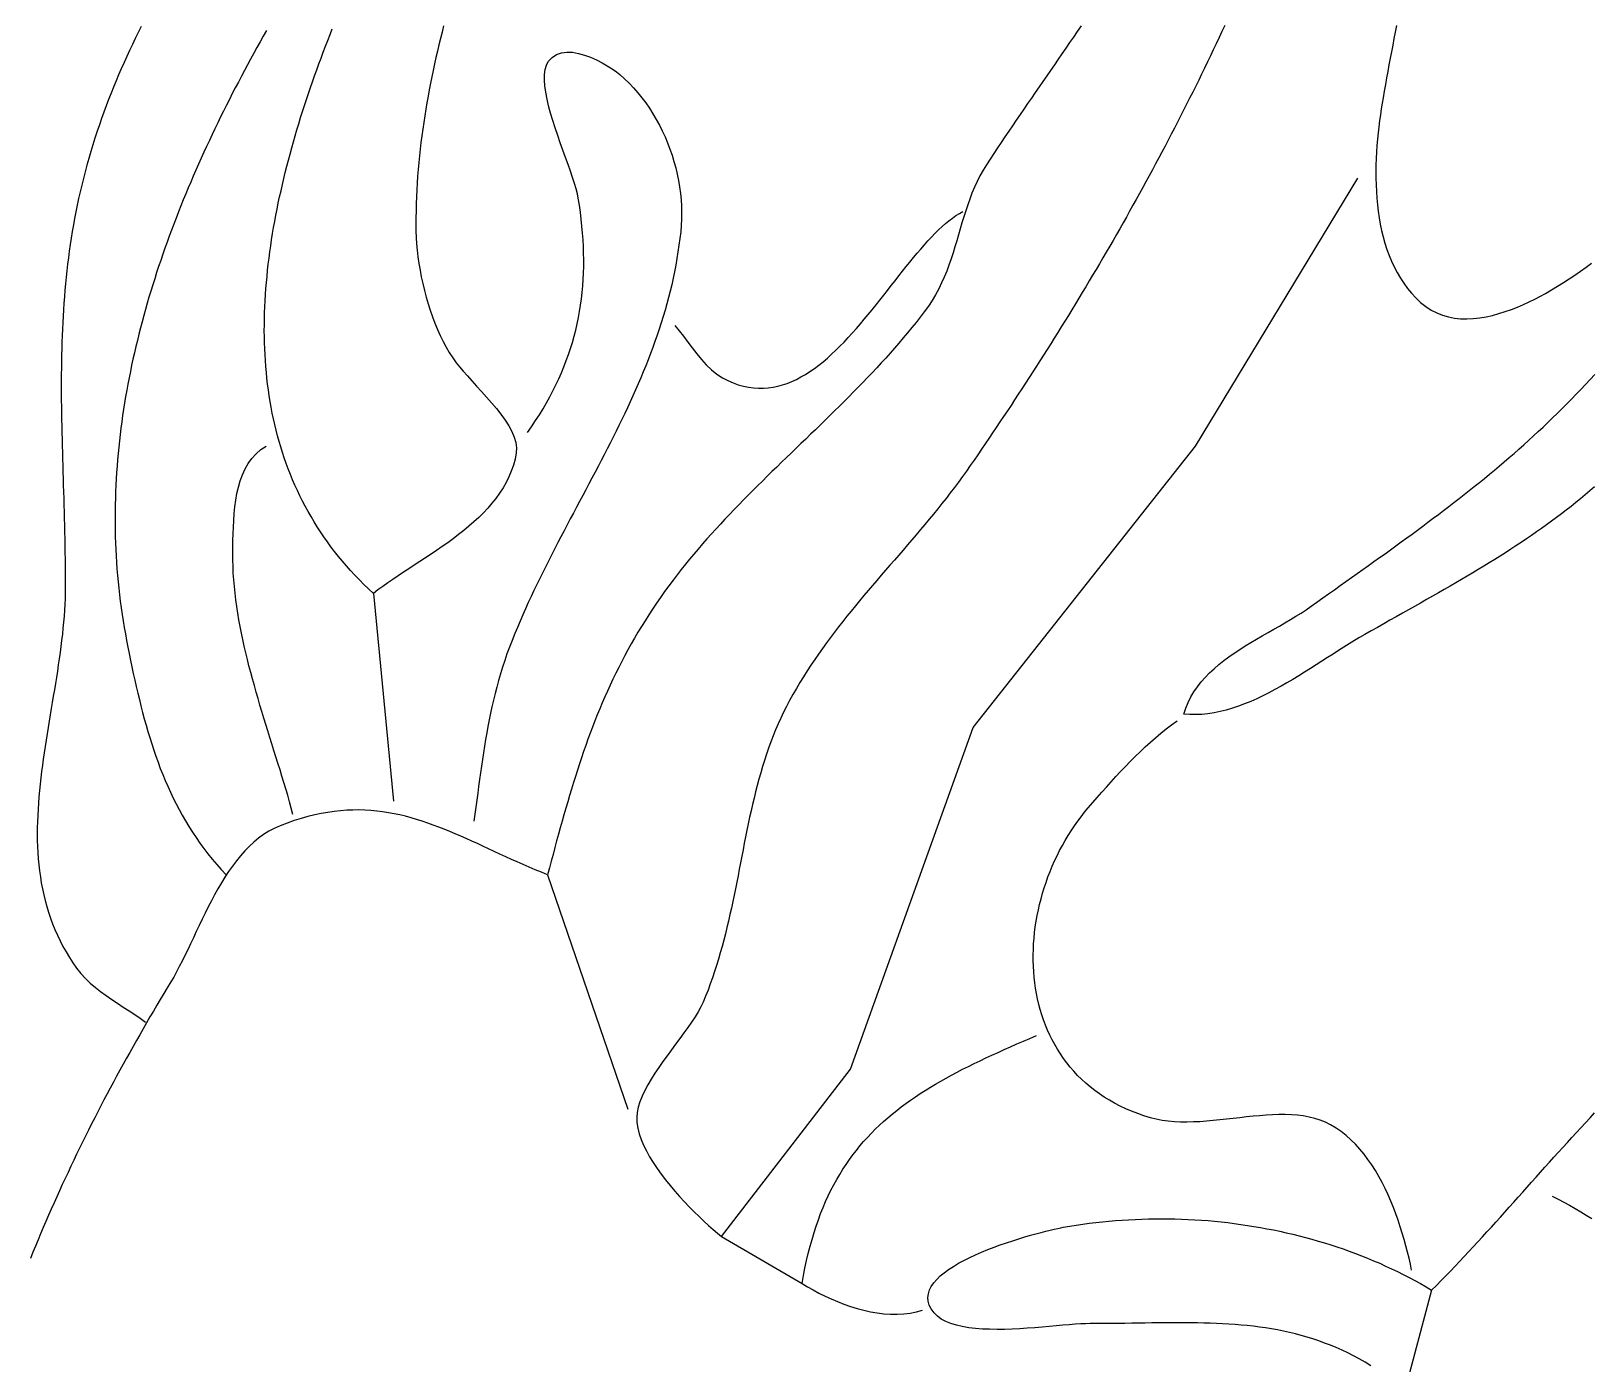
# Model space of a CAD drawing. Header units: millimetres. Extents: x 38 to 1443, y 33 to 1224.
# Drawn here: x 336.4 to 569.3, y 522.2 to 721.1 of the extents above; entities that cross this region are included whole.
import ezdxf

# ---------------------------------------------------------------- set-up
doc = ezdxf.new("R2010")
doc.units = ezdxf.units.MM
doc.layers.add('0_0_0', color=3, linetype='Continuous')

msp = doc.modelspace()

# ---------------------------------------------------------------- linework, layer by layer
at = {"layer": '0_0_0'}
for points in [[(493.18, 721.91), (492.61, 721.08), (492.04, 720.25), (491.47, 719.42), (490.9, 718.59), (490.33, 717.76), (489.76, 716.94), (489.19, 716.11), (488.62, 715.28), (488.05, 714.45), (487.48, 713.63), (486.91, 712.8), (486.34, 711.97), (485.77, 711.15), (485.2, 710.32), (484.63, 709.49), (484.07, 708.67), (483.5, 707.84), (482.94, 707.01), (482.38, 706.18), (481.82, 705.36), (481.27, 704.53), (480.71, 703.7), (480.16, 702.87), (479.61, 702.03), (479.07, 701.2), (478.55, 700.37), (478.08, 699.53), (477.65, 698.68), (477.26, 697.82), (476.89, 696.95), (476.56, 696.07), (476.25, 695.19), (475.95, 694.31), (475.67, 693.41), (475.4, 692.52), (475.14, 691.62), (474.88, 690.72), (474.62, 689.82), (474.35, 688.92), (474.07, 688.02), (473.77, 687.12), (473.46, 686.22), (473.12, 685.32), (472.76, 684.43), (472.36, 683.55), (471.93, 682.66), (471.46, 681.79), (470.94, 680.92), (470.38, 680.07), (469.76, 679.22), (469.15, 678.43), (468.54, 677.65), (467.91, 676.87), (467.28, 676.1), (466.64, 675.34), (465.99, 674.58), (465.34, 673.83), (464.68, 673.08), (464.02, 672.34), (463.34, 671.6), (462.67, 670.87), (461.98, 670.14), (461.3, 669.42), (460.6, 668.7), (459.91, 667.98), (459.21, 667.27), (458.51, 666.56), (457.8, 665.85), (457.09, 665.14), (456.38, 664.44), (455.66, 663.74), (454.95, 663.04), (454.23, 662.34), (453.51, 661.64), (452.79, 660.95), (452.07, 660.25), (451.35, 659.56), (450.62, 658.86), (449.9, 658.16), (449.18, 657.47), (448.46, 656.77), (447.74, 656.07), (447.03, 655.38), (446.31, 654.68), (445.6, 653.97), (444.89, 653.27), (444.18, 652.57), (443.47, 651.86), (442.77, 651.15), (442.08, 650.43), (441.38, 649.72), (440.69, 649), (440.01, 648.27), (439.33, 647.54), (438.65, 646.81), (437.99, 646.07), (437.32, 645.33), (436.67, 644.59), (436.02, 643.83), (435.37, 643.08), (434.74, 642.31), (434.11, 641.55), (433.49, 640.77), (432.88, 639.99), (432.27, 639.2), (431.63, 638.33), (431, 637.47), (430.38, 636.6), (429.78, 635.74), (429.2, 634.87), (428.63, 634), (428.08, 633.13), (427.54, 632.27), (427.02, 631.4), (426.51, 630.53), (426.01, 629.66), (425.53, 628.78), (425.06, 627.91), (424.6, 627.03), (424.15, 626.16), (423.71, 625.28), (423.29, 624.4), (422.87, 623.51), (422.47, 622.63), (422.08, 621.74), (421.69, 620.85), (421.32, 619.95), (420.95, 619.06), (420.59, 618.16), (420.24, 617.25), (419.9, 616.35), (419.56, 615.44), (419.24, 614.52), (418.91, 613.6), (418.6, 612.68), (418.29, 611.75), (417.98, 610.82), (417.68, 609.89), (417.39, 608.95), (417.1, 608), (416.81, 607.05), (416.53, 606.1), (416.25, 605.14), (415.97, 604.17), (415.69, 603.2), (415.42, 602.22), (415.15, 601.24), (414.88, 600.25), (414.6, 599.25), (414.34, 598.25), (414.07, 597.24), (413.8, 596.22), (413.52, 595.2), (412.6, 595.57), (411.69, 595.95), (410.79, 596.33), (409.89, 596.72), (409.01, 597.11), (408.14, 597.5), (407.28, 597.9), (406.42, 598.29), (405.57, 598.68), (404.72, 599.08), (403.88, 599.47), (403.05, 599.85), (402.22, 600.23), (401.39, 600.6), (400.57, 600.97), (399.74, 601.32), (398.92, 601.67), (398.1, 602), (397.28, 602.32), (396.46, 602.63), (395.64, 602.92), (394.81, 603.2), (393.98, 603.46), (393.15, 603.7), (392.31, 603.93), (391.47, 604.13), (390.62, 604.31), (389.77, 604.46), (388.9, 604.6), (388.04, 604.71), (387.16, 604.79), (386.27, 604.84), (385.37, 604.87), (384.47, 604.86), (383.55, 604.82), (382.62, 604.76), (381.67, 604.65), (380.71, 604.52), (379.74, 604.35), (378.76, 604.14), (377.75, 603.89), (376.74, 603.61), (375.7, 603.28), (374.65, 602.91), (373.58, 602.5), (372.73, 602.13), (371.92, 601.69), (371.14, 601.21), (370.39, 600.66), (369.68, 600.07), (368.98, 599.44), (368.32, 598.76), (367.68, 598.04), (367.07, 597.29), (366.48, 596.51), (365.91, 595.7), (365.36, 594.86), (364.83, 594), (364.31, 593.12), (363.81, 592.23), (363.33, 591.32), (362.86, 590.4), (362.4, 589.48), (361.95, 588.56), (361.51, 587.64), (361.07, 586.72), (360.65, 585.81), (360.22, 584.91), (359.8, 584.02), (359.39, 583.16), (358.97, 582.31), (358.55, 581.49), (358.13, 580.69), (357.71, 579.93), (357.28, 579.2), (356.75, 578.33), (356.23, 577.46), (355.7, 576.59), (355.18, 575.72), (354.67, 574.84), (354.16, 573.97), (353.65, 573.09), (353.14, 572.21), (352.64, 571.33), (352.14, 570.45), (351.64, 569.57), (351.14, 568.69), (350.65, 567.81), (350.16, 566.92), (349.68, 566.04), (349.19, 565.15), (348.72, 564.26), (348.24, 563.37), (347.77, 562.48), (347.3, 561.59), (346.83, 560.69), (346.37, 559.8), (345.91, 558.9), (345.45, 558), (345, 557.1), (344.55, 556.2), (344.1, 555.3), (343.66, 554.4), (343.22, 553.49), (342.79, 552.59), (342.35, 551.68), (341.93, 550.77), (341.5, 549.87), (341.08, 548.95), (340.66, 548.04), (340.25, 547.13), (339.84, 546.21), (339.43, 545.3), (339.03, 544.38), (338.63, 543.46), (338.23, 542.54), (337.84, 541.62), (337.45, 540.7), (337.07, 539.77), (336.69, 538.85), (336.31, 537.92)], [(398.01, 721.93), (397.77, 720.99), (397.53, 720.04), (397.3, 719.09), (397.08, 718.14), (396.86, 717.19), (396.65, 716.23), (396.44, 715.28), (396.24, 714.32), (396.04, 713.35), (395.86, 712.39), (395.68, 711.42), (395.5, 710.44), (395.34, 709.47), (395.18, 708.49), (395.03, 707.5), (394.88, 706.51), (394.75, 705.52), (394.62, 704.52), (394.51, 703.52), (394.4, 702.52), (394.3, 701.51), (394.21, 700.5), (394.13, 699.48), (394.06, 698.45), (394, 697.42), (393.95, 696.39), (393.91, 695.35), (393.89, 694.31), (393.87, 693.26), (393.86, 692.2), (393.88, 691.29), (393.92, 690.35), (393.98, 689.4), (394.07, 688.43), (394.18, 687.45), (394.32, 686.45), (394.49, 685.45), (394.68, 684.44), (394.89, 683.44), (395.13, 682.43), (395.4, 681.43), (395.69, 680.44), (396, 679.46), (396.34, 678.49), (396.7, 677.54), (397.08, 676.61), (397.49, 675.7), (397.93, 674.82), (398.38, 673.97), (398.86, 673.15), (399.37, 672.37), (399.89, 671.63), (400.37, 671.03), (400.92, 670.37), (401.55, 669.68), (402.23, 668.93), (402.94, 668.16), (403.68, 667.35), (404.43, 666.52), (405.17, 665.67), (405.88, 664.81), (406.56, 663.95), (407.18, 663.08), (407.72, 662.22), (408.18, 661.36), (408.54, 660.53), (408.79, 659.72), (408.89, 658.93), (408.85, 658.18), (408.67, 657.24), (408.42, 656.33), (408.11, 655.44), (407.75, 654.58), (407.34, 653.75), (406.88, 652.94), (406.37, 652.15), (405.82, 651.39), (405.23, 650.65), (404.6, 649.93), (403.94, 649.22), (403.25, 648.54), (402.53, 647.87), (401.79, 647.22), (401.02, 646.59), (400.24, 645.97), (399.44, 645.36), (398.62, 644.77), (397.8, 644.19), (396.97, 643.61), (396.13, 643.05), (395.29, 642.5), (394.46, 641.95), (393.63, 641.41), (392.81, 640.88), (392, 640.35), (391.2, 639.82), (390.42, 639.29), (389.66, 638.77), (388.92, 638.25), (388.21, 637.73), (387.52, 637.2), (386.81, 637.87), (386.11, 638.54), (385.43, 639.22), (384.77, 639.91), (384.13, 640.6), (383.51, 641.3), (382.9, 642.01), (382.31, 642.72), (381.74, 643.44), (381.18, 644.17), (380.65, 644.9), (380.12, 645.64), (379.62, 646.39), (379.13, 647.14), (378.66, 647.9), (378.21, 648.66), (377.77, 649.43), (377.34, 650.21), (376.94, 650.99), (376.54, 651.77), (376.17, 652.56), (375.81, 653.36), (375.46, 654.16), (375.13, 654.97), (374.81, 655.78), (374.51, 656.59), (374.22, 657.42), (373.95, 658.24), (373.69, 659.07), (373.45, 659.9), (373.21, 660.74), (373, 661.58), (372.79, 662.43), (372.6, 663.28), (372.43, 664.13), (372.26, 664.99), (372.11, 665.85), (371.97, 666.71), (371.85, 667.58), (371.73, 668.45), (371.63, 669.32), (371.54, 670.2), (371.46, 671.08), (371.4, 671.96), (371.35, 672.84), (371.3, 673.73), (371.27, 674.62), (371.25, 675.51), (371.24, 676.4), (371.25, 677.3), (371.26, 678.2), (371.28, 679.1), (371.32, 680), (371.36, 680.9), (371.42, 681.81), (371.48, 682.71), (371.55, 683.62), (371.64, 684.53), (371.73, 685.44), (371.83, 686.35), (371.94, 687.26), (372.06, 688.17), (372.19, 689.08), (372.33, 690), (372.48, 690.91), (372.63, 691.83), (372.79, 692.74), (372.97, 693.66), (373.14, 694.57), (373.33, 695.48), (373.52, 696.4), (373.73, 697.31), (373.93, 698.23), (374.15, 699.14), (374.37, 700.05), (374.6, 700.96), (374.84, 701.88), (375.08, 702.79), (375.33, 703.69), (375.59, 704.6), (375.85, 705.51), (376.11, 706.41), (376.39, 707.32), (376.66, 708.22), (376.95, 709.12), (377.23, 710.02), (377.53, 710.91), (377.83, 711.81), (378.13, 712.7), (378.44, 713.59), (378.75, 714.48), (379.07, 715.36), (379.39, 716.24), (379.71, 717.12), (380.04, 718), (380.37, 718.87), (380.71, 719.74), (381.05, 720.61), (381.39, 721.48)], [(514.62, 721.98), (514.2, 721.07), (513.78, 720.16), (513.35, 719.25), (512.92, 718.35), (512.49, 717.44), (512.05, 716.54), (511.62, 715.63), (511.18, 714.73), (510.74, 713.83), (510.29, 712.93), (509.84, 712.03), (509.39, 711.13), (508.94, 710.23), (508.49, 709.33), (508.03, 708.44), (507.57, 707.54), (507.11, 706.65), (506.65, 705.76), (506.18, 704.87), (505.72, 703.98), (505.25, 703.09), (504.78, 702.2), (504.3, 701.31), (503.82, 700.43), (503.35, 699.54), (502.87, 698.66), (502.38, 697.78), (501.9, 696.9), (501.41, 696.02), (500.92, 695.14), (500.43, 694.26), (499.94, 693.38), (499.44, 692.51), (498.95, 691.64), (498.45, 690.76), (497.95, 689.89), (497.45, 689.02), (496.94, 688.16), (496.44, 687.29), (495.93, 686.42), (495.42, 685.56), (494.91, 684.7), (494.39, 683.84), (493.88, 682.98), (493.36, 682.12), (492.85, 681.26), (492.33, 680.41), (491.8, 679.55), (491.28, 678.7), (490.76, 677.85), (490.23, 677), (489.7, 676.15), (489.17, 675.31), (488.64, 674.46), (488.11, 673.62), (487.58, 672.78), (487.04, 671.94), (486.51, 671.1), (485.97, 670.26), (485.43, 669.43), (484.89, 668.59), (484.35, 667.76), (483.81, 666.93), (483.26, 666.1), (482.72, 665.27), (482.17, 664.45), (481.62, 663.62), (481.07, 662.8), (480.52, 661.98), (479.97, 661.16), (479.42, 660.35), (478.87, 659.53), (478.31, 658.72), (477.76, 657.91), (477.2, 657.1), (476.64, 656.29), (476.06, 655.45), (475.47, 654.63), (474.86, 653.81), (474.26, 652.99), (473.64, 652.19), (473.03, 651.39), (472.4, 650.6), (471.77, 649.81), (471.14, 649.03), (470.5, 648.26), (469.86, 647.49), (469.21, 646.72), (468.57, 645.96), (467.92, 645.19), (467.27, 644.44), (466.61, 643.68), (465.96, 642.92), (465.31, 642.17), (464.65, 641.41), (464, 640.66), (463.35, 639.9), (462.7, 639.15), (462.05, 638.39), (461.4, 637.63), (460.76, 636.87), (460.12, 636.1), (459.48, 635.33), (458.85, 634.56), (458.22, 633.78), (457.6, 632.99), (456.98, 632.2), (456.37, 631.41), (455.76, 630.61), (455.17, 629.8), (454.57, 628.98), (453.99, 628.15), (453.42, 627.32), (452.85, 626.48), (452.29, 625.63), (451.74, 624.76), (451.2, 623.89), (450.68, 623.01), (450.16, 622.11), (449.65, 621.2), (449.2, 620.34), (448.76, 619.48), (448.34, 618.6), (447.95, 617.72), (447.57, 616.83), (447.21, 615.94), (446.86, 615.03), (446.53, 614.12), (446.22, 613.21), (445.92, 612.28), (445.63, 611.36), (445.35, 610.42), (445.09, 609.49), (444.84, 608.54), (444.59, 607.6), (444.36, 606.65), (444.13, 605.69), (443.91, 604.74), (443.7, 603.78), (443.5, 602.81), (443.3, 601.85), (443.1, 600.88), (442.9, 599.91), (442.71, 598.94), (442.52, 597.97), (442.33, 597), (442.15, 596.03), (441.96, 595.06), (441.76, 594.09), (441.57, 593.12), (441.37, 592.15), (441.17, 591.19), (440.97, 590.22), (440.76, 589.26), (440.54, 588.3), (440.31, 587.34), (440.08, 586.39), (439.84, 585.44), (439.58, 584.49), (439.32, 583.55), (439.05, 582.61), (438.76, 581.68), (438.46, 580.75), (438.15, 579.83), (437.82, 578.91), (437.48, 578), (437.12, 577.1), (436.74, 576.2), (436.4, 575.5), (436, 574.76), (435.54, 574), (435.03, 573.22), (434.48, 572.42), (433.89, 571.6), (433.28, 570.76), (432.65, 569.91), (432.01, 569.05), (431.38, 568.19), (430.75, 567.32), (430.14, 566.44), (429.56, 565.57), (429.01, 564.7), (428.5, 563.84), (428.04, 562.99), (427.65, 562.15), (427.32, 561.32), (427.07, 560.51), (426.91, 559.72), (426.84, 558.95), (426.87, 558.2), (427, 557.38), (427.22, 556.55), (427.51, 555.7), (427.86, 554.84), (428.29, 553.98), (428.76, 553.11), (429.29, 552.24), (429.87, 551.37), (430.48, 550.51), (431.13, 549.65), (431.81, 548.81), (432.51, 547.98), (433.22, 547.17), (433.95, 546.38), (434.69, 545.62), (435.42, 544.88), (436.15, 544.17), (436.87, 543.5), (437.57, 542.86), (438.25, 542.26), (438.91, 541.71), (439.52, 541.2), (458.73, 566.2), (477.08, 617.16), (510.24, 659.2), (534.52, 699.2)], [(540.28, 721.98), (540.09, 721), (539.89, 720.02), (539.7, 719.04), (539.52, 718.06), (539.33, 717.08), (539.15, 716.1), (538.96, 715.12), (538.79, 714.14), (538.61, 713.16), (538.44, 712.18), (538.26, 711.2), (538.13, 710.38), (537.99, 709.53), (537.86, 708.66), (537.74, 707.77), (537.63, 706.86), (537.53, 705.94), (537.44, 705), (537.36, 704.05), (537.29, 703.09), (537.24, 702.12), (537.21, 701.14), (537.19, 700.16), (537.2, 699.17), (537.22, 698.18), (537.27, 697.19), (537.33, 696.21), (537.42, 695.22), (537.54, 694.24), (537.68, 693.27), (537.85, 692.3), (538.05, 691.35), (538.28, 690.41), (538.54, 689.48), (538.84, 688.56), (539.17, 687.66), (539.53, 686.79), (539.93, 685.93), (540.37, 685.09), (540.85, 684.28), (541.36, 683.49), (541.92, 682.73), (542.53, 682), (543.17, 681.3), (543.87, 680.63), (544.63, 680.01), (545.44, 679.49), (546.27, 679.06), (547.13, 678.72), (548.02, 678.47), (548.93, 678.31), (549.85, 678.21), (550.79, 678.19), (551.74, 678.24), (552.7, 678.34), (553.65, 678.5), (554.61, 678.71), (555.56, 678.97), (556.5, 679.26), (557.43, 679.59), (558.34, 679.94), (559.23, 680.33), (560.1, 680.73), (560.94, 681.14), (561.75, 681.56), (562.52, 681.99), (563.43, 682.51), (564.33, 683.04), (565.21, 683.59), (566.07, 684.15), (566.92, 684.72), (567.76, 685.3), (568.58, 685.89), (569.39, 686.49)], [(352.84, 721.82), (352.4, 720.93), (351.97, 720.04), (351.54, 719.15), (351.11, 718.25), (350.7, 717.35), (350.29, 716.44), (349.89, 715.53), (349.49, 714.62), (349.1, 713.7), (348.72, 712.78), (348.35, 711.85), (347.99, 710.92), (347.63, 709.99), (347.28, 709.05), (346.94, 708.1), (346.61, 707.15), (346.28, 706.2), (345.95, 705.18), (345.63, 704.17), (345.32, 703.15), (345.03, 702.14), (344.74, 701.14), (344.47, 700.13), (344.22, 699.13), (343.97, 698.13), (343.74, 697.14), (343.52, 696.15), (343.31, 695.16), (343.11, 694.17), (342.92, 693.18), (342.74, 692.2), (342.57, 691.22), (342.41, 690.24), (342.26, 689.26), (342.12, 688.28), (341.99, 687.31), (341.87, 686.33), (341.76, 685.36), (341.66, 684.39), (341.56, 683.42), (341.47, 682.45), (341.39, 681.48), (341.32, 680.52), (341.25, 679.55), (341.19, 678.58), (341.14, 677.62), (341.09, 676.65), (341.05, 675.69), (341.02, 674.73), (340.99, 673.76), (340.97, 672.8), (340.95, 671.83), (340.94, 670.87), (340.93, 669.9), (340.92, 668.94), (340.92, 667.97), (340.93, 667.01), (340.93, 666.04), (340.94, 665.07), (340.96, 664.1), (340.97, 663.13), (340.99, 662.16), (341.01, 661.19), (341.04, 660.21), (341.06, 659.23), (341.09, 658.26), (341.11, 657.28), (341.14, 656.3), (341.17, 655.31), (341.2, 654.33), (341.23, 653.34), (341.26, 652.35), (341.29, 651.36), (341.32, 650.37), (341.35, 649.37), (341.37, 648.37), (341.4, 647.37), (341.42, 646.36), (341.44, 645.35), (341.46, 644.34), (341.48, 643.33), (341.5, 642.31), (341.51, 641.29), (341.52, 640.26), (341.52, 639.23), (341.52, 638.2), (341.52, 637.33), (341.49, 636.45), (341.46, 635.57), (341.41, 634.69), (341.34, 633.8), (341.27, 632.9), (341.18, 632), (341.09, 631.1), (340.98, 630.19), (340.87, 629.28), (340.74, 628.36), (340.61, 627.44), (340.48, 626.52), (340.34, 625.6), (340.19, 624.67), (340.04, 623.74), (339.89, 622.81), (339.73, 621.88), (339.58, 620.94), (339.42, 620), (339.26, 619.07), (339.11, 618.13), (338.95, 617.19), (338.8, 616.24), (338.65, 615.3), (338.51, 614.36), (338.37, 613.42), (338.23, 612.48), (338.1, 611.54), (337.98, 610.6), (337.87, 609.66), (337.76, 608.72), (337.67, 607.78), (337.59, 606.84), (337.51, 605.91), (337.45, 604.97), (337.4, 604.04), (337.37, 603.12), (337.35, 602.19), (337.34, 601.27), (337.35, 600.34), (337.38, 599.43), (337.43, 598.51), (337.49, 597.6), (337.57, 596.7), (337.67, 595.79), (337.8, 594.89), (337.94, 594), (338.11, 593.11), (338.3, 592.22), (338.51, 591.34), (338.75, 590.47), (339.01, 589.6), (339.3, 588.74), (339.62, 587.88), (339.96, 587.03), (340.34, 586.18), (340.74, 585.34), (341.17, 584.51), (341.64, 583.69), (342.13, 582.87), (342.66, 582.06), (343.22, 581.26), (343.84, 580.47), (344.52, 579.73), (345.24, 579.03), (346.01, 578.38), (346.8, 577.76), (347.63, 577.16), (348.47, 576.58), (349.33, 576.02), (350.18, 575.46), (351.04, 574.91), (351.89, 574.35), (352.72, 573.79), (353.52, 573.2)], [(371.56, 721.23), (371.08, 720.38), (370.6, 719.53), (370.13, 718.68), (369.66, 717.83), (369.19, 716.97), (368.73, 716.11), (368.27, 715.25), (367.81, 714.39), (367.36, 713.53), (366.91, 712.67), (366.46, 711.8), (366.02, 710.93), (365.58, 710.06), (365.15, 709.19), (364.72, 708.32), (364.29, 707.44), (363.87, 706.57), (363.45, 705.69), (363.03, 704.81), (362.62, 703.93), (362.22, 703.05), (361.82, 702.16), (361.42, 701.28), (361.03, 700.39), (360.64, 699.5), (360.26, 698.61), (359.88, 697.72), (359.51, 696.83), (359.14, 695.93), (358.78, 695.04), (358.43, 694.14), (358.07, 693.24), (357.73, 692.34), (357.39, 691.44), (357.05, 690.54), (356.72, 689.63), (356.4, 688.73), (356.08, 687.82), (355.77, 686.91), (355.46, 686), (355.16, 685.09), (354.87, 684.17), (354.58, 683.26), (354.3, 682.34), (354.02, 681.43), (353.75, 680.51), (353.49, 679.59), (353.23, 678.67), (352.98, 677.75), (352.74, 676.82), (352.51, 675.9), (352.28, 674.97), (352.05, 674.04), (351.84, 673.11), (351.63, 672.18), (351.43, 671.25), (351.24, 670.32), (351.05, 669.39), (350.87, 668.45), (350.7, 667.52), (350.53, 666.58), (350.38, 665.64), (350.23, 664.7), (350.09, 663.76), (349.95, 662.82), (349.83, 661.87), (349.71, 660.93), (349.6, 659.98), (349.5, 659.04), (349.41, 658.09), (349.33, 657.14), (349.25, 656.19), (349.18, 655.24), (349.12, 654.29), (349.07, 653.34), (349.03, 652.38), (349, 651.43), (348.98, 650.47), (348.96, 649.52), (348.96, 648.56), (348.96, 647.6), (348.97, 646.64), (348.99, 645.68), (349.02, 644.72), (349.07, 643.75), (349.12, 642.79), (349.18, 641.82), (349.24, 640.86), (349.32, 639.89), (349.41, 638.92), (349.51, 637.96), (349.62, 636.99), (349.74, 636.02), (349.87, 635.05), (350.01, 634.07), (350.16, 633.1), (350.32, 632.13), (350.49, 631.15), (350.67, 630.18), (350.86, 629.2), (351.06, 628.21), (351.27, 627.21), (351.47, 626.23), (351.68, 625.24), (351.9, 624.26), (352.12, 623.29), (352.34, 622.32), (352.58, 621.36), (352.81, 620.4), (353.06, 619.44), (353.31, 618.49), (353.58, 617.54), (353.85, 616.6), (354.13, 615.67), (354.42, 614.74), (354.73, 613.82), (355.04, 612.9), (355.37, 611.99), (355.71, 611.08), (356.07, 610.19), (356.44, 609.29), (356.82, 608.41), (357.22, 607.53), (357.64, 606.65), (358.07, 605.79), (358.52, 604.93), (358.99, 604.08), (359.48, 603.23), (359.98, 602.39), (360.51, 601.56), (361.06, 600.74), (361.63, 599.92), (362.22, 599.12), (362.83, 598.32), (363.47, 597.53), (364.13, 596.74), (364.81, 595.97), (365.52, 595.2)], [(410.52, 661.2), (411.14, 662.09), (411.74, 662.99), (412.31, 663.88), (412.85, 664.77), (413.37, 665.66), (413.86, 666.56), (414.33, 667.45), (414.78, 668.35), (415.2, 669.24), (415.6, 670.14), (415.97, 671.04), (416.32, 671.95), (416.65, 672.85), (416.95, 673.76), (417.23, 674.68), (417.49, 675.59), (417.73, 676.51), (417.94, 677.44), (418.14, 678.37), (418.31, 679.3), (418.46, 680.24), (418.59, 681.18), (418.69, 682.13), (418.78, 683.09), (418.85, 684.05), (418.89, 685.02), (418.92, 686), (418.92, 686.98), (418.91, 687.97), (418.88, 688.97), (418.82, 689.97), (418.75, 690.99), (418.66, 692.01), (418.55, 693.05), (418.42, 694.09), (418.28, 695.14), (418.11, 696.2), (417.98, 696.85), (417.79, 697.59), (417.55, 698.41), (417.26, 699.29), (416.93, 700.24), (416.58, 701.24), (416.2, 702.28), (415.82, 703.36), (415.43, 704.45), (415.04, 705.56), (414.67, 706.68), (414.31, 707.79), (413.98, 708.89), (413.69, 709.96), (413.45, 711), (413.25, 712), (413.12, 712.95), (413.06, 713.84), (413.07, 714.65), (413.16, 715.39), (413.35, 716.04), (413.64, 716.59), (414.2, 717.22), (414.85, 717.65), (415.59, 717.9), (416.4, 718.01), (417.25, 717.97), (418.14, 717.82), (419.04, 717.57), (419.94, 717.25), (420.82, 716.86), (421.67, 716.42), (422.45, 715.97), (423.17, 715.51), (423.8, 715.06), (424.31, 714.64), (425.02, 714.01), (425.71, 713.35), (426.36, 712.65), (427, 711.93), (427.6, 711.18), (428.18, 710.41), (428.73, 709.62), (429.26, 708.8), (429.75, 707.96), (430.22, 707.11), (430.66, 706.24), (431.07, 705.35), (431.44, 704.45), (431.79, 703.53), (432.11, 702.61), (432.4, 701.67), (432.66, 700.73), (432.88, 699.78), (433.07, 698.83), (433.23, 697.87), (433.36, 696.91), (433.45, 695.95), (433.51, 694.99), (433.53, 694.04), (433.52, 693.09), (433.48, 692.14), (433.4, 691.2), (433.28, 690.19), (433.15, 689.18), (433, 688.18), (432.84, 687.19), (432.67, 686.2), (432.48, 685.22), (432.27, 684.25), (432.06, 683.28), (431.83, 682.32), (431.58, 681.36), (431.33, 680.41), (431.06, 679.47), (430.78, 678.53), (430.49, 677.59), (430.19, 676.66), (429.88, 675.74), (429.56, 674.82), (429.23, 673.9), (428.89, 672.99), (428.54, 672.08), (428.18, 671.17), (427.81, 670.27), (427.44, 669.37), (427.06, 668.48), (426.66, 667.58), (426.27, 666.69), (425.86, 665.81), (425.45, 664.92), (425.04, 664.04), (424.61, 663.16), (424.19, 662.28), (423.75, 661.4), (423.32, 660.52), (422.88, 659.65), (422.43, 658.78), (421.98, 657.9), (421.53, 657.03), (421.08, 656.16), (420.62, 655.29), (420.16, 654.42), (419.7, 653.55), (419.24, 652.67), (418.77, 651.8), (418.31, 650.93), (417.84, 650.06), (417.38, 649.18), (416.92, 648.31), (416.45, 647.43), (415.99, 646.55), (415.53, 645.67), (415.07, 644.79), (414.61, 643.9), (414.16, 643.02), (413.71, 642.13), (413.26, 641.24), (412.81, 640.34), (412.37, 639.45), (411.93, 638.55), (411.5, 637.64), (411.07, 636.73), (410.65, 635.82), (410.24, 634.91), (409.83, 633.99), (409.42, 633.06), (409.02, 632.13), (408.63, 631.2), (408.22, 630.18), (407.84, 629.17), (407.47, 628.17), (407.13, 627.17), (406.81, 626.18), (406.5, 625.19), (406.22, 624.2), (405.95, 623.22), (405.7, 622.24), (405.46, 621.26), (405.23, 620.28), (405.02, 619.3), (404.82, 618.33), (404.63, 617.35), (404.45, 616.37), (404.28, 615.38), (404.12, 614.4), (403.96, 613.41), (403.81, 612.42), (403.67, 611.42), (403.52, 610.42), (403.38, 609.41), (403.24, 608.4), (403.1, 607.37), (402.96, 606.34), (402.82, 605.31), (402.67, 604.26), (402.52, 603.2)], [(432.52, 677.2), (433.17, 676.42), (433.82, 675.59), (434.47, 674.72), (435.13, 673.84), (435.8, 672.97), (436.5, 672.12), (437.23, 671.32), (437.99, 670.58), (438.8, 669.93), (439.65, 669.38), (440.44, 668.98), (441.23, 668.64), (442, 668.36), (442.76, 668.14), (443.52, 667.98), (444.27, 667.88), (445.01, 667.82), (445.75, 667.83), (446.47, 667.88), (447.19, 667.98), (447.91, 668.13), (448.61, 668.32), (449.31, 668.56), (450, 668.84), (450.68, 669.15), (451.36, 669.51), (452.03, 669.9), (452.7, 670.32), (453.36, 670.78), (454.01, 671.27), (454.66, 671.79), (455.3, 672.33), (455.93, 672.9), (456.56, 673.49), (457.18, 674.1), (457.8, 674.73), (458.42, 675.38), (459.02, 676.05), (459.63, 676.73), (460.23, 677.42), (460.82, 678.12), (461.41, 678.83), (461.99, 679.55), (462.57, 680.27), (463.15, 680.99), (463.72, 681.71), (464.29, 682.44), (464.85, 683.16), (465.41, 683.88), (465.97, 684.59), (466.52, 685.29), (467.07, 685.98), (467.62, 686.66), (468.16, 687.33), (468.7, 687.98), (469.24, 688.61), (469.78, 689.23), (470.31, 689.82), (470.84, 690.39), (471.37, 690.94), (471.89, 691.46), (472.42, 691.95), (472.94, 692.41), (473.46, 692.84), (473.98, 693.24), (474.49, 693.6), (475.01, 693.92), (475.52, 694.2)], [(569.82, 653.09), (569.13, 652.49), (568.44, 651.9), (567.75, 651.32), (567.04, 650.75), (566.33, 650.18), (565.62, 649.62), (564.89, 649.06), (564.17, 648.52), (563.43, 647.97), (562.69, 647.43), (561.94, 646.9), (561.19, 646.37), (560.43, 645.85), (559.67, 645.33), (558.89, 644.81), (558.11, 644.3), (557.33, 643.79), (556.54, 643.28), (555.74, 642.77), (554.94, 642.27), (554.12, 641.77), (553.31, 641.27), (552.48, 640.77), (551.65, 640.27), (550.81, 639.77), (549.97, 639.27), (549.12, 638.77), (548.26, 638.28), (547.4, 637.78), (546.52, 637.27), (545.65, 636.77), (544.76, 636.27), (543.87, 635.76), (542.97, 635.25), (542.06, 634.74), (541.15, 634.23), (540.23, 633.71), (539.3, 633.19), (538.37, 632.66), (537.43, 632.13), (536.48, 631.6), (535.52, 631.06), (534.77, 630.62), (534, 630.16), (533.22, 629.68), (532.43, 629.19), (531.62, 628.67), (530.8, 628.15), (529.97, 627.62), (529.13, 627.07), (528.29, 626.53), (527.43, 625.98), (526.56, 625.44), (525.69, 624.9), (524.81, 624.37), (523.92, 623.84), (523.03, 623.33), (522.13, 622.84), (521.23, 622.36), (520.33, 621.91), (519.42, 621.48), (518.51, 621.07), (517.6, 620.7), (516.68, 620.36), (515.77, 620.05), (514.86, 619.78), (513.94, 619.55), (513.03, 619.37), (512.12, 619.23), (511.22, 619.14), (510.32, 619.11), (509.42, 619.13), (508.52, 619.2), (508.81, 620.09), (509.16, 620.93), (509.57, 621.74), (510.03, 622.52), (510.54, 623.27), (511.1, 623.98), (511.71, 624.67), (512.35, 625.33), (513.03, 625.96), (513.75, 626.57), (514.49, 627.17), (515.26, 627.74), (516.06, 628.29), (516.87, 628.83), (517.7, 629.36), (518.54, 629.87), (519.38, 630.37), (520.24, 630.87), (521.09, 631.36), (521.94, 631.84), (522.79, 632.33), (523.62, 632.81), (524.44, 633.29), (525.25, 633.78), (526.03, 634.27), (526.79, 634.77), (527.52, 635.28), (528.4, 635.9), (529.27, 636.52), (530.14, 637.14), (531.01, 637.75), (531.86, 638.36), (532.72, 638.97), (533.56, 639.57), (534.41, 640.17), (535.25, 640.77), (536.08, 641.36), (536.91, 641.95), (537.74, 642.54), (538.56, 643.13), (539.37, 643.72), (540.18, 644.31), (540.99, 644.89), (541.8, 645.48), (542.6, 646.06), (543.39, 646.65), (544.18, 647.23), (544.97, 647.82), (545.75, 648.41), (546.53, 648.99), (547.31, 649.58), (548.08, 650.17), (548.85, 650.76), (549.62, 651.36), (550.38, 651.95), (551.14, 652.55), (551.89, 653.16), (552.64, 653.76), (553.39, 654.37), (554.14, 654.98), (554.88, 655.6), (555.62, 656.22), (556.36, 656.84), (557.09, 657.47), (557.82, 658.11), (558.55, 658.75), (559.27, 659.39), (560, 660.04), (560.72, 660.7), (561.44, 661.36), (562.15, 662.03), (562.86, 662.71), (563.57, 663.39), (564.28, 664.08), (564.99, 664.78), (565.69, 665.49), (566.39, 666.2), (567.09, 666.92), (567.79, 667.66), (568.49, 668.4), (569.18, 669.15), (569.87, 669.9)], [(375.52, 604.2), (375.27, 605.15), (375, 606.11), (374.73, 607.06), (374.45, 608.02), (374.16, 608.97), (373.87, 609.93), (373.58, 610.89), (373.28, 611.85), (372.98, 612.81), (372.68, 613.77), (372.38, 614.74), (372.08, 615.7), (371.78, 616.67), (371.48, 617.63), (371.18, 618.6), (370.88, 619.57), (370.59, 620.54), (370.31, 621.51), (370.02, 622.48), (369.75, 623.46), (369.47, 624.43), (369.21, 625.41), (368.95, 626.39), (368.71, 627.36), (368.47, 628.34), (368.24, 629.32), (368.03, 630.31), (367.82, 631.29), (367.63, 632.28), (367.45, 633.26), (367.28, 634.25), (367.13, 635.24), (366.99, 636.23), (366.87, 637.22), (366.77, 638.21), (366.68, 639.21), (366.61, 640.2), (366.57, 641.2), (366.54, 642.2), (366.53, 643.2), (366.54, 644.2), (366.56, 645.14), (366.58, 646.11), (366.62, 647.09), (366.67, 648.1), (366.74, 649.11), (366.84, 650.12), (366.98, 651.12), (367.15, 652.11), (367.37, 653.08), (367.64, 654.02), (367.98, 654.92), (368.37, 655.78), (368.84, 656.59), (369.38, 657.35), (370, 658.04), (370.72, 658.66), (371.52, 659.2)], [(387.52, 637.2), (390.52, 606.2)], [(542.52, 536.2), (542.34, 537.07), (542.14, 537.97), (541.91, 538.88), (541.67, 539.81), (541.42, 540.75), (541.14, 541.7), (540.84, 542.66), (540.52, 543.62), (540.17, 544.58), (539.81, 545.54), (539.42, 546.49), (539.01, 547.43), (538.58, 548.36), (538.12, 549.28), (537.63, 550.17), (537.12, 551.04), (536.58, 551.89), (536.01, 552.71), (535.42, 553.5), (534.8, 554.26), (534.15, 554.97), (533.47, 555.65), (532.76, 556.28), (532.01, 556.87), (531.24, 557.4), (530.43, 557.88), (529.67, 558.26), (528.88, 558.58), (528.07, 558.84), (527.23, 559.04), (526.36, 559.2), (525.48, 559.31), (524.58, 559.38), (523.66, 559.41), (522.72, 559.41), (521.77, 559.37), (520.81, 559.32), (519.84, 559.24), (518.85, 559.15), (517.87, 559.05), (516.88, 558.94), (515.88, 558.82), (514.89, 558.71), (513.89, 558.6), (512.9, 558.5), (511.91, 558.41), (510.93, 558.34), (509.96, 558.3), (508.99, 558.28), (508.04, 558.29), (507.11, 558.33), (506.18, 558.41), (505.28, 558.54), (504.39, 558.71), (503.52, 558.93), (502.56, 559.23), (501.63, 559.55), (500.73, 559.91), (499.85, 560.28), (499.01, 560.68), (498.19, 561.1), (497.4, 561.55), (496.64, 562.02), (495.91, 562.51), (495.21, 563.02), (494.53, 563.55), (493.88, 564.1), (493.26, 564.67), (492.67, 565.26), (492.1, 565.87), (491.56, 566.49), (491.05, 567.13), (490.56, 567.79), (490.1, 568.46), (489.66, 569.15), (489.25, 569.84), (488.87, 570.56), (488.51, 571.28), (488.18, 572.02), (487.87, 572.77), (487.58, 573.53), (487.32, 574.3), (487.09, 575.07), (486.88, 575.86), (486.69, 576.66), (486.53, 577.46), (486.39, 578.27), (486.27, 579.08), (486.18, 579.9), (486.11, 580.73), (486.06, 581.56), (486.04, 582.39), (486.04, 583.23), (486.06, 584.07), (486.1, 584.91), (486.16, 585.75), (486.25, 586.59), (486.35, 587.43), (486.48, 588.27), (486.63, 589.11), (486.8, 589.95), (486.99, 590.78), (487.2, 591.61), (487.43, 592.44), (487.68, 593.26), (487.95, 594.07), (488.24, 594.88), (488.55, 595.68), (488.88, 596.48), (489.23, 597.26), (489.6, 598.04), (489.98, 598.81), (490.39, 599.57), (490.81, 600.32), (491.25, 601.05), (491.71, 601.78), (492.18, 602.49), (492.68, 603.19), (493.19, 603.87), (493.71, 604.54), (494.26, 605.2), (494.92, 605.97), (495.59, 606.75), (496.27, 607.53), (496.96, 608.3), (497.65, 609.08), (498.36, 609.85), (499.07, 610.61), (499.79, 611.36), (500.51, 612.11), (501.25, 612.84), (502, 613.57), (502.76, 614.28), (503.52, 614.98), (504.3, 615.66), (505.09, 616.32), (505.89, 616.97), (506.7, 617.6), (507.52, 618.2)], [(413.52, 595.2), (425.52, 560.2)], [(439.52, 541.2), (451.52, 534.2), (451.73, 535.37), (451.96, 536.5), (452.19, 537.61), (452.45, 538.69), (452.72, 539.75), (453.01, 540.77), (453.31, 541.78), (453.62, 542.75), (453.96, 543.7), (454.3, 544.63), (454.66, 545.53), (455.04, 546.41), (455.43, 547.27), (455.84, 548.1), (456.26, 548.92), (456.7, 549.71), (457.15, 550.48), (457.62, 551.24), (458.1, 551.97), (458.59, 552.69), (459.1, 553.38), (459.63, 554.06), (460.17, 554.72), (460.72, 555.37), (461.29, 556), (461.87, 556.62), (462.46, 557.22), (463.07, 557.8), (463.7, 558.38), (464.33, 558.94), (464.98, 559.48), (465.65, 560.02), (466.33, 560.54), (467.02, 561.06), (467.72, 561.56), (468.44, 562.05), (469.17, 562.54), (469.92, 563.01), (470.68, 563.48), (471.45, 563.94), (472.23, 564.4), (473.03, 564.84), (473.84, 565.29), (474.67, 565.72), (475.5, 566.16), (476.35, 566.59), (477.22, 567.01), (478.09, 567.43), (478.98, 567.85), (479.88, 568.27), (480.79, 568.69), (481.72, 569.11), (482.65, 569.52), (483.6, 569.94), (484.56, 570.36), (485.54, 570.78), (486.52, 571.2)], [(536.42, 521.92), (535.57, 522.43), (534.71, 522.92), (533.86, 523.38), (533, 523.82), (532.14, 524.22), (531.28, 524.61), (530.41, 524.97), (529.54, 525.3), (528.68, 525.62), (527.8, 525.91), (526.93, 526.18), (526.05, 526.43), (525.17, 526.66), (524.29, 526.88), (523.4, 527.07), (522.51, 527.25), (521.61, 527.41), (520.72, 527.55), (519.81, 527.68), (518.91, 527.8), (518, 527.9), (517.08, 527.99), (516.17, 528.07), (515.24, 528.13), (514.31, 528.19), (513.38, 528.23), (512.44, 528.27), (511.5, 528.29), (510.55, 528.31), (509.6, 528.33), (508.64, 528.33), (507.67, 528.33), (506.7, 528.33), (505.72, 528.32), (504.74, 528.31), (503.75, 528.3), (502.75, 528.29), (501.75, 528.27), (500.74, 528.26), (499.72, 528.24), (498.69, 528.23), (497.66, 528.22), (496.62, 528.21), (495.58, 528.2), (494.52, 528.2), (493.86, 528.19), (493.12, 528.15), (492.3, 528.1), (491.42, 528.03), (490.47, 527.95), (489.48, 527.86), (488.44, 527.77), (487.37, 527.67), (486.27, 527.59), (485.15, 527.5), (484.02, 527.43), (482.88, 527.38), (481.75, 527.34), (480.63, 527.33), (479.52, 527.35), (478.45, 527.39), (477.4, 527.47), (476.4, 527.59), (475.45, 527.75), (474.56, 527.95), (473.74, 528.21), (472.98, 528.52), (472.31, 528.88), (471.72, 529.31), (471.24, 529.8), (470.81, 530.39), (470.52, 530.97), (470.36, 531.55), (470.31, 532.12), (470.38, 532.67), (470.55, 533.22), (470.82, 533.76), (471.18, 534.29), (471.62, 534.8), (472.15, 535.31), (472.74, 535.8), (473.4, 536.28), (474.12, 536.75), (474.89, 537.2), (475.7, 537.64), (476.55, 538.07), (477.43, 538.47), (478.33, 538.87), (479.26, 539.25), (480.19, 539.61), (481.12, 539.95), (482.06, 540.27), (482.98, 540.58), (483.88, 540.87), (484.77, 541.14), (485.62, 541.39), (486.43, 541.61), (487.2, 541.82), (487.92, 542.01), (488.58, 542.17), (489.18, 542.31), (489.71, 542.42), (490.16, 542.52), (490.52, 542.59), (491.49, 542.75), (492.46, 542.9), (493.43, 543.04), (494.4, 543.17), (495.38, 543.29), (496.36, 543.4), (497.34, 543.49), (498.32, 543.58), (499.3, 543.65), (500.28, 543.71), (501.27, 543.76), (502.26, 543.8), (503.24, 543.83), (504.23, 543.85), (505.22, 543.85), (506.2, 543.84), (507.19, 543.83), (508.18, 543.8), (509.17, 543.76), (510.15, 543.7), (511.14, 543.64), (512.13, 543.57), (513.11, 543.48), (514.09, 543.38), (515.08, 543.27), (516.06, 543.15), (517.03, 543.02), (518.01, 542.87), (518.98, 542.72), (519.96, 542.55), (520.93, 542.37), (521.89, 542.18), (522.86, 541.98), (523.82, 541.77), (524.78, 541.55), (525.73, 541.31), (526.68, 541.06), (527.63, 540.81), (528.57, 540.53), (529.51, 540.25), (530.45, 539.96), (531.38, 539.65), (532.3, 539.34), (533.23, 539.01), (534.14, 538.67), (535.05, 538.32), (535.96, 537.96), (536.86, 537.58), (537.76, 537.2), (538.64, 536.8), (539.53, 536.39), (540.4, 535.97), (541.27, 535.54), (542.14, 535.09), (543, 534.64), (543.85, 534.17), (544.69, 533.69), (545.52, 533.2), (546.23, 533.91), (546.93, 534.62), (547.62, 535.33), (548.32, 536.05), (549.01, 536.77), (549.69, 537.49), (550.38, 538.22), (551.06, 538.95), (551.74, 539.68), (552.41, 540.41), (553.09, 541.15), (553.76, 541.88), (554.44, 542.62), (555.11, 543.36), (555.78, 544.1), (556.44, 544.85), (557.11, 545.59), (557.78, 546.33), (558.44, 547.08), (559.11, 547.82), (559.77, 548.57), (560.44, 549.31), (561.11, 550.06), (561.77, 550.8), (562.44, 551.55), (563.11, 552.29), (563.77, 553.03), (564.44, 553.77), (565.11, 554.51), (565.78, 555.25), (566.46, 555.99), (567.13, 556.72), (567.81, 557.45), (568.49, 558.18), (569.17, 558.91), (569.85, 559.64)], [(563.52, 547.2), (564.39, 546.77), (565.24, 546.32), (566.09, 545.86), (566.94, 545.39), (567.77, 544.91), (568.6, 544.41), (569.43, 543.91)], [(451.52, 534.2), (452.33, 533.71), (453.18, 533.23), (454.05, 532.77), (454.95, 532.32), (455.87, 531.89), (456.82, 531.49), (457.78, 531.12), (458.76, 530.77), (459.75, 530.47), (460.74, 530.2), (461.74, 529.97), (462.75, 529.8), (463.75, 529.67), (464.74, 529.6), (465.73, 529.59), (466.7, 529.64), (467.66, 529.75), (468.6, 529.94), (469.52, 530.2)], [(545.52, 533.2), (541.52, 518.2)]]:
    msp.add_lwpolyline(points, dxfattribs=at)

doc.saveas('drawing.dxf')
